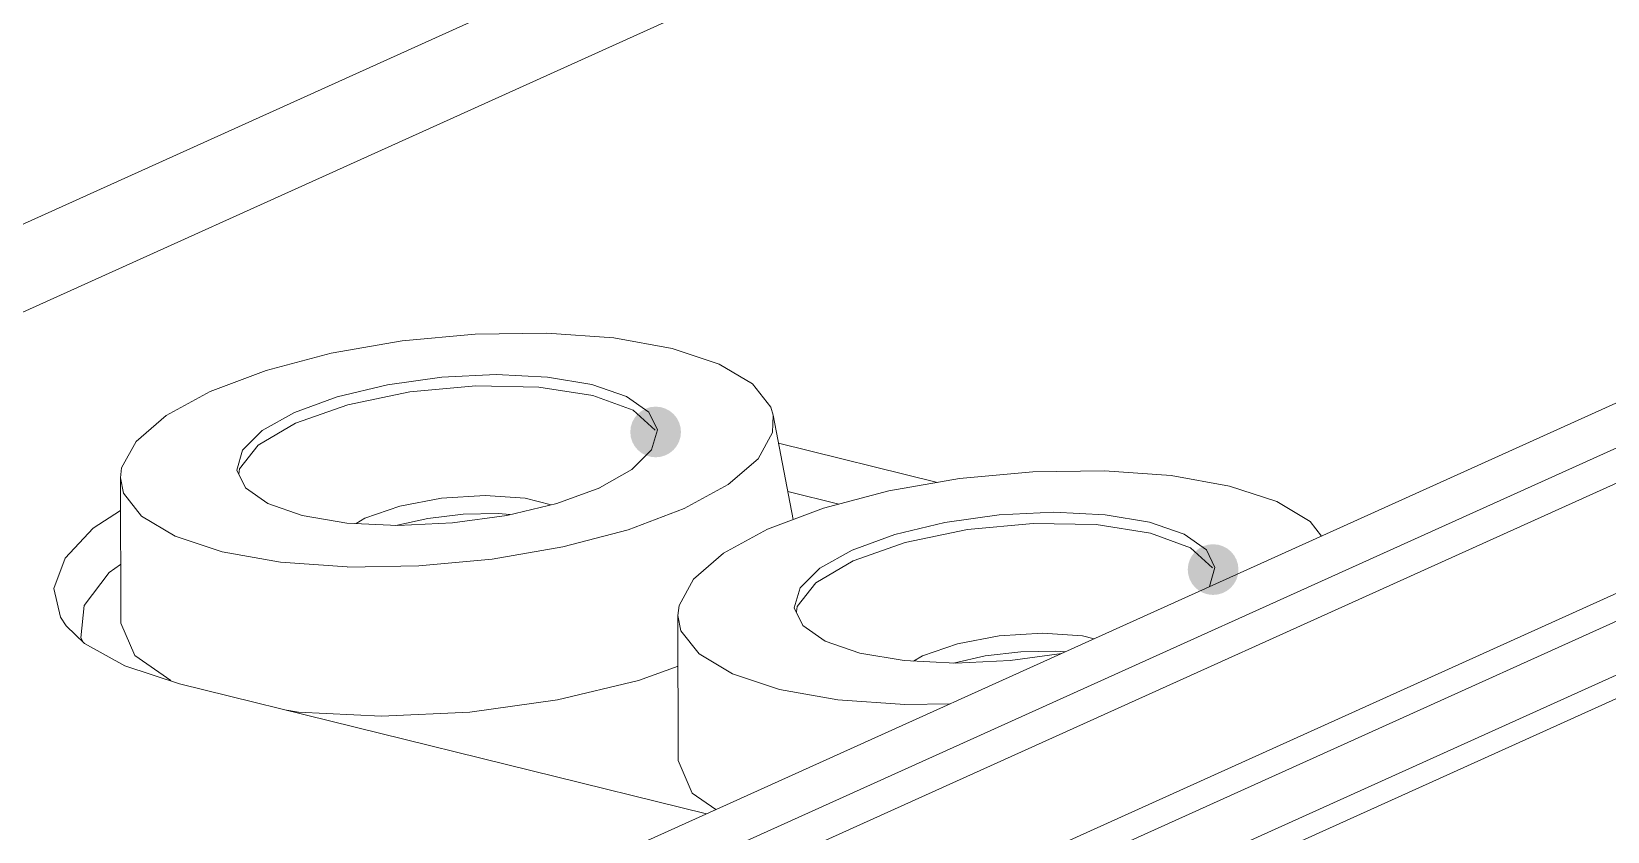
# Model space of a CAD drawing. Header units: millimetres. Extents: x 0 to 260, y 22 to 203.
# Drawn here: x 114.84 to 123.02, y 55.07 to 59.22 of the extents above; entities that cross this region are included whole.
import ezdxf

# ---------------------------------------------------------------- set-up
doc = ezdxf.new("R2010")
doc.units = ezdxf.units.MM

msp = doc.modelspace()

# ---------------------------------------------------------------- hatches: boundary and pattern name
h = msp.add_hatch(color=7)
edge = h.paths.add_edge_path()
edge.add_arc((118.075075, 57.144708), 0.131562, 0, 360)
h = msp.add_hatch(color=7)
edge = h.paths.add_edge_path()
edge.add_arc((120.969299, 56.430051), 0.131652, 0, 360)

# ---------------------------------------------------------------- linework, layer by layer
at = {"color": 7, "lineweight": 0}
for points in [[(133.205291, 61.879762), (117.906729, 54.966023)], [(118.24462, 54.884496), (133.538595, 61.795766)], [(133.643511, 61.660652), (118.349889, 54.74903)], [(118.435649, 54.216159), (133.729271, 61.127781)], [(133.935682, 61.076734), (118.642059, 54.165112)], [(133.971489, 60.812151), (118.677866, 53.900529)], [(118.849069, 53.856502), (134.147983, 60.770594)], [(119.839034, 60.05008), (109.018282, 55.160228)], [(117.253808, 59.337293), (108.503508, 55.383007)], [(118.685098, 57.232338), (118.672751, 57.273966), (118.578559, 57.394616), (118.404993, 57.497627), (118.160518, 57.578413), (117.857482, 57.633094), (117.511054, 57.658141), (117.138873, 57.652497), (116.759284, 57.617219), (116.391337, 57.553366), (116.053376, 57.464113), (115.762334, 57.354399)], [(118.084106, 57.155503), (118.040009, 57.247226), (117.923945, 57.328364), (117.744734, 57.390453), (117.514017, 57.429612), (117.24767, 57.442664), (116.964389, 57.429259), (116.68252, 57.390101), (116.42217, 57.327306), (116.200626, 57.246167)], [(115.76244, 57.354294), (115.533488, 57.22941), (115.37756, 57.095355), (115.302418, 56.959182), (115.296421, 56.906619)], [(118.071865, 57.15448), (117.957917, 57.257491), (117.749779, 57.334397), (117.468615, 57.378141), (117.140884, 57.384491), (116.799395, 57.352741), (116.476956, 57.285361), (116.206023, 57.190111)], [(116.200661, 57.246132), (116.032739, 57.151588), (115.930786, 57.049987), (115.9008, 56.945565)], [(116.205988, 57.18997), (116.012313, 57.07567), (115.915299, 56.952903)], [(118.222571, 56.746916), (118.451524, 56.871799), (118.607452, 57.005855), (118.682594, 57.14238), (118.685063, 57.232338)], [(118.78878, 56.689731), (118.685416, 57.232303)], [(118.054473, 57.051116), (118.084106, 57.155539)], [(117.784527, 56.855113), (117.952097, 56.95001), (118.054402, 57.051257)], [(119.537586, 56.882665), (118.713144, 57.086218)], [(115.900941, 56.945706), (115.945038, 56.853984)], [(115.915228, 56.952938), (115.911348, 56.924716)], [(115.298396, 56.152309), (115.29628, 56.906901)], [(115.296315, 56.90676), (115.31219, 56.827032), (115.406382, 56.707087), (115.579948, 56.603724), (115.824423, 56.522937), (116.127459, 56.46861)], [(121.531768, 56.604288), (121.472854, 56.679782), (121.299287, 56.783146), (121.054813, 56.863932), (120.751776, 56.91826), (120.405349, 56.943307), (120.032815, 56.938016), (119.653226, 56.902738), (119.285279, 56.838885), (118.947318, 56.749632), (118.656629, 56.639919)], [(115.945214, 56.854055), (116.061278, 56.773269), (116.240489, 56.710827), (116.471206, 56.671669), (116.737201, 56.658616), (117.020834, 56.672021), (117.302351, 56.711532), (117.562701, 56.773621), (117.784598, 56.855113)], [(117.533208, 56.766566), (117.397036, 56.800432), (117.189603, 56.814544), (116.964178, 56.80008), (116.747572, 56.759157), (116.565892, 56.697421)], [(118.760875, 56.836169), (119.026869, 56.770552)], [(115.296668, 56.736932), (115.155909, 56.644858), (115.009507, 56.488577), (114.951651, 56.332296), (114.985871, 56.182366), (115.015151, 56.138621)], [(117.319284, 56.715589), (117.257548, 56.721587), (117.07622, 56.718059), (116.89207, 56.696187), (116.72697, 56.659145)], [(117.594027, 56.548126), (117.931988, 56.637026), (118.222677, 56.74674)], [(120.97833, 56.440987), (120.934233, 56.532709), (120.818169, 56.613496), (120.638958, 56.675937), (120.408241, 56.714743), (120.141894, 56.728148), (119.858614, 56.71439), (119.576744, 56.675232), (119.316394, 56.61279), (119.09485, 56.531651)], [(116.565856, 56.697316), (116.520348, 56.669446)], [(118.656664, 56.639778), (118.427712, 56.514894), (118.271784, 56.380839), (118.196642, 56.244314), (118.190645, 56.192103)], [(120.966089, 56.439964), (120.852142, 56.542622), (120.644003, 56.619881), (120.362839, 56.663625), (120.035108, 56.669622), (119.693619, 56.638225), (119.371181, 56.570845), (119.100247, 56.475595)], [(116.473852, 56.443421), (116.846385, 56.448713), (117.225974, 56.483991), (117.593921, 56.548196)], [(115.297514, 56.456509), (115.237895, 56.414882), (115.108073, 56.244137), (115.091845, 56.075862), (115.103134, 56.052932)], [(116.127459, 56.468574), (116.473887, 56.443527)], [(119.094885, 56.531616), (118.926963, 56.436719), (118.82501, 56.335471), (118.795024, 56.231049)], [(119.100212, 56.475454), (118.906537, 56.360801), (118.809523, 56.238387)], [(120.950073, 56.341433), (120.978295, 56.440917)], [(118.795165, 56.23119), (118.839262, 56.139468)], [(118.809452, 56.238422), (118.805572, 56.2102)], [(115.015045, 56.138516), (115.110295, 56.046088)], [(115.298396, 56.152309), (115.371069, 55.984034), (115.558394, 55.853154)], [(118.192621, 55.437793), (118.190504, 56.192385)], [(118.190539, 56.192279), (118.206414, 56.112551), (118.300606, 55.992254), (118.474172, 55.889243), (118.718647, 55.808104), (119.021684, 55.753776)], [(118.839439, 56.139539), (118.955502, 56.0584), (119.134714, 55.996311), (119.36543, 55.957152), (119.631425, 55.943747), (119.915058, 55.957505), (120.183169, 55.9949)], [(115.110119, 56.046194), (115.318963, 55.929424), (115.603655, 55.837349)], [(120.351303, 56.070994), (120.291331, 56.085811), (120.083897, 56.099569), (119.858472, 56.085458), (119.641867, 56.044888), (119.460186, 55.982447)], [(119.460081, 55.982447), (119.414572, 55.95493)], [(120.199397, 56.002096), (120.151772, 56.006683), (119.970444, 56.003507), (119.786294, 55.981635), (119.621194, 55.944594)], [(116.160338, 55.699942), (116.221016, 55.689712), (116.651758, 55.668192), (117.110016, 55.690064), (117.565452, 55.753564), (117.986669, 55.854459), (118.19128, 55.929248)], [(118.339552, 55.16185), (115.603761, 55.83742)], [(119.021684, 55.753706), (119.368111, 55.728658)], [(119.368076, 55.728553), (119.601615, 55.73208)], [(118.192621, 55.437793), (118.265293, 55.269518), (118.388059, 55.18344)]]:
    msp.add_lwpolyline(points, dxfattribs=at)

doc.saveas('drawing.dxf')
